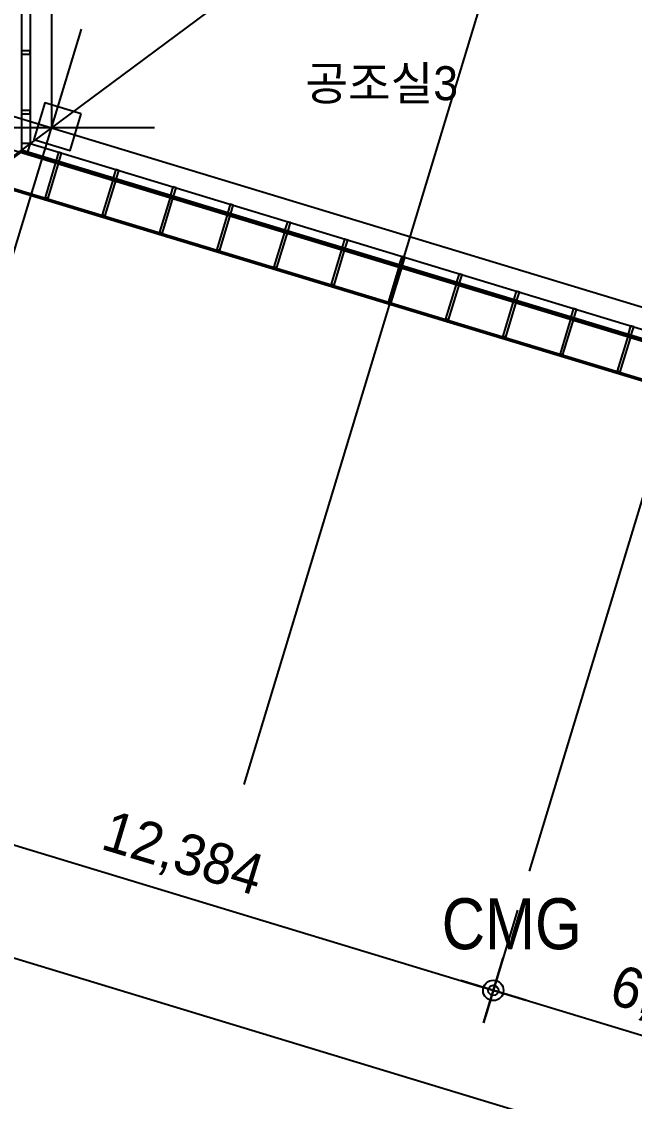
# Model space of a CAD drawing. Header units: metres. Extents: x 630750 to 860239, y 578133 to 726633.
# Drawn here: x 678954 to 690229, y 609222 to 629077 of the extents above; entities that cross this region are included whole.
import ezdxf

# ---------------------------------------------------------------- set-up
doc = ezdxf.new("R2010")
doc.units = ezdxf.units.M
doc.header["$LTSCALE"] = 300
doc.layers.get('Defpoints').update_dxf_attribs({"color": 8})
for name, color, linetype in [('A-CEN-1', 1, 'Continuous'), ('A-CON', 2, 'Continuous'), ('A-DIM', 7, 'Continuous'), ('A-TXT', 3, 'Continuous'), ('A-TXT-S', 3, 'Continuous'), ('A-WIN-GLASS', 4, 'Continuous'), ('DIM', 7, 'Continuous'), ('외장그레이팅', 4, 'Continuous'), ('프레임', 5, 'Continuous')]:
    doc.layers.add(name, color=color, linetype=linetype)
doc.styles.add('TEXT(돋음)', font='')
doc.styles.add('돋움', font='')
doc.styles.get('TEXT(돋음)').set_extended_font_data('Dotum')
doc.styles.get('돋움').set_extended_font_data('Dotum')
doc.dimstyles.new('DIM250', dxfattribs={"dimscale": 250, "dimtxt": 3, "dimasz": 1, "dimexe": 2, "dimexo": 3, "dimgap": 1, "dimtad": 1, "dimdec": 0, "dimzin": 0, "dimdsep": 46, "dimlunit": 6, "dimtxsty": 'TEXT(돋음)', "dimblk": 'Z_DOT', "dimcen": 2.5, "dimdle": 2, "dimclrd": 256, "dimclre": 256, "dimclrt": 3, "dimadec": 0, "dimazin": 0, "dimtfac": 1, "dimtdec": 0, "dimtix": 1, "dimtmove": 2, "dimatfit": 3, "dimldrblk": 'Z_DOT', "dimfxl": 1, "dimtolj": 1, "dimtzin": 0, "dimarcsym": 0})

# ---------------------------------------------------------------- blocks, each defined once
blk = doc.blocks.new('Z_DOT')
at = {"layer": 'DIM', "color": 7}
for p, q in [((0, -2.5), (0, 2.5)), ((-2.5, 0), (2.5, 0))]:
    blk.add_line(p, q, dxfattribs=at)
for radius in [0.75, 0.375]:
    blk.add_circle((0, 0), radius, dxfattribs=at)
blk = doc.blocks.new('*D94')
at = {"layer": 'A-DIM', "lineweight": -2, "transparency": 16777216}
for p, q in [((676229, 616332), (675060, 612478)), ((675444, 612884), (730165, 596280)), ((731428, 599582), (730259, 595729))]:
    blk.add_line(p, q, dxfattribs=at)
at = {"layer": 'Defpoints', "color": 0, "transparency": 16777216}
for p in [(676447, 617049), (731646, 600300), (730404, 596207)]:
    blk.add_point(p, dxfattribs=at)
at = {"layer": 'A-DIM', "lineweight": -2, "transparency": 16777216, "xscale": 250, "yscale": 250, "zscale": 250}
for p, rotation in [((675205, 612957), 163.1200000135865), ((730404, 596207), 343.1200000135865)]:
    blk.add_blockref('Z_DOT', p, dxfattribs=dict(at, rotation=rotation))
at = {"layer": 'A-DIM', "color": 3, "transparency": 16777216, "insert": (703007, 605250), "char_height": 750, "attachment_point": 5, "rotation": 343.12, "style": 'TEXT(돋음)'}
blk.add_mtext('\\A1;57,684', dxfattribs=at)
blk = doc.blocks.new('*D98')
at = {"layer": 'A-DIM', "lineweight": -2, "transparency": 16777216}
for p, q in [((676229, 616332), (675637, 614381)), ((676021, 614787), (687394, 611336)), ((688080, 612736), (687488, 610785))]:
    blk.add_line(p, q, dxfattribs=at)
at = {"layer": 'Defpoints', "color": 0, "transparency": 16777216}
for p in [(676447, 617049), (688298, 613453), (687633, 611263)]:
    blk.add_point(p, dxfattribs=at)
at = {"layer": 'A-DIM', "lineweight": -2, "transparency": 16777216, "xscale": 250, "yscale": 250, "zscale": 250}
for p, rotation in [((675782, 614859), 163.12), ((687633, 611263), 343.12)]:
    blk.add_blockref('Z_DOT', p, dxfattribs=dict(at, rotation=rotation))
at = {"layer": 'A-DIM', "color": 3, "transparency": 16777216, "insert": (681910, 613729), "char_height": 750, "attachment_point": 5, "rotation": 343.12, "style": 'TEXT(돋음)'}
blk.add_mtext('\\A1;12,384', dxfattribs=at)
blk = doc.blocks.new('*D100')
at = {"layer": 'A-DIM', "lineweight": -2, "transparency": 16777216}
for p, q in [((688080, 612736), (687488, 610785)), ((687873, 611191), (693709, 609419)), ((694396, 610819), (693804, 608868))]:
    blk.add_line(p, q, dxfattribs=at)
at = {"layer": 'Defpoints', "color": 0, "transparency": 16777216}
for p in [(688298, 613453), (694613, 611537), (693949, 609347)]:
    blk.add_point(p, dxfattribs=at)
at = {"layer": 'A-DIM', "lineweight": -2, "transparency": 16777216, "xscale": 250, "yscale": 250, "zscale": 250}
for p, rotation in [((687633, 611263), 163.1199999999947), ((693949, 609347), 343.1199999999948)]:
    blk.add_blockref('Z_DOT', p, dxfattribs=dict(at, rotation=rotation))
at = {"layer": 'A-DIM', "color": 3, "transparency": 16777216, "insert": (690994, 610973), "char_height": 750, "attachment_point": 5, "rotation": 343.12, "style": 'TEXT(돋음)'}
blk.add_mtext('\\A1;6,600', dxfattribs=at)

msp = doc.modelspace()

# ---------------------------------------------------------------- linework, layer by layer
at = {"layer": 'A-CEN-1', "linetype": 'Continuous'}
for p, q in [((679504.405, 706258.824, 0), (679504.405, 627125.804, 0)), ((688297.68, 613453.445, 0), (696754.173, 641322.011, 0)), ((697725.205, 640638.038, 0), (677983.605, 625998.004, 0)), ((683046.404, 615046.903, 0), (689354.173, 635834.298, 0)), ((676446.828, 617049.491, 0), (680054.173, 628937.576, 0)), ((678675.517, 627377.323, 0), (736463.33, 609842.075, 0)), ((681397.752, 627125.804, 0), (657202.595, 627125.804, 0)), ((678501.296, 626803.174, 0), (736289.109, 609267.926, 0))]:
    msp.add_line(p, q, dxfattribs=at)
at = {"layer": 'A-CON', "elevation": 0}
msp.add_lwpolyline([(680051.164, 627377.903), (679381.323, 627581.161), (679178.065, 626911.32), (679847.906, 626708.062)], close=True, dxfattribs=at)
at = {"layer": 'A-WIN-GLASS'}
for p, q in [((678954.406, 665462.343, 0), (678954.406, 626717.931, 0)), ((679110.41, 626833.618, 0), (678954.406, 626833.618, 0)), ((679110.41, 626833.618, 0), (679065.112, 626684.338, 0)), ((678930.406, 626700.133, 0), (735526.737, 609526.43, 0)), ((678954.406, 626717.931, 0), (735502.737, 609558.793, 0))]:
    msp.add_line(p, q, dxfattribs=at)
at = {"layer": 'A-WIN-GLASS', "color": 9}
for p, q in [((679110.406, 665251.982, 0), (679110.406, 626833.618, 0)), ((679110.406, 626833.618, 0), (735346.737, 609769.154, 0))]:
    msp.add_line(p, q, dxfattribs=at)
at = {"layer": 'A-WIN-GLASS', "elevation": 0}
for points in [[(678954.406, 628540.236), (678954.406, 628480.236), (679110.406, 628480.236), (679110.406, 628540.236)], [(678954.406, 627440.236), (678954.406, 627380.236), (679110.406, 627380.236), (679110.406, 627440.236)], [(679588.176, 626525.618), (679645.59, 626508.196), (679690.888, 626657.475), (679633.473, 626674.897)], [(680640.782, 626206.213), (680698.197, 626188.791), (680743.494, 626338.07), (680686.079, 626355.492)], [(681693.389, 625886.808), (681750.803, 625869.386), (681796.101, 626018.665), (681738.686, 626036.087)], [(682745.995, 625567.403), (682803.41, 625549.981), (682848.707, 625699.26), (682791.292, 625716.682)], [(683798.602, 625247.998), (683856.016, 625230.576), (683901.314, 625379.855), (683843.899, 625397.277)], [(684851.208, 624928.593), (684908.623, 624911.171), (684953.92, 625060.45), (684896.505, 625077.872)], [(685903.815, 624609.188), (685961.229, 624591.766), (686006.527, 624741.045), (685949.112, 624758.467)], [(686956.421, 624289.783), (687013.836, 624272.361), (687059.133, 624421.64), (687001.718, 624439.062)], [(688009.028, 623970.378), (688066.442, 623952.956), (688111.74, 624102.235), (688054.325, 624119.657)], [(689061.634, 623650.973), (689119.049, 623633.551), (689164.346, 623782.83), (689106.931, 623800.252)], [(690114.241, 623331.568), (690171.655, 623314.146), (690216.953, 623463.425), (690159.538, 623480.847)]]:
    msp.add_lwpolyline(points, close=True, dxfattribs=at)
at = {"layer": '외장그레이팅'}
for p, q in [((678204.388, 626161.738, 0), (736252.72, 608547.437, 0)), ((678234.388, 626183.985, 0), (736261.431, 608576.144, 0)), ((679410.705, 625837.492, 0), (679399.09, 625799.215, 0)), ((680463.311, 625518.087, 0), (680451.697, 625479.81, 0)), ((681515.918, 625198.682, 0), (681504.303, 625160.405, 0)), ((682568.524, 624879.277, 0), (682556.91, 624841, 0)), ((683621.131, 624559.872, 0), (683609.516, 624521.595, 0)), ((684673.737, 624240.467, 0), (684662.123, 624202.19, 0)), ((685726.344, 623921.062, 0), (685714.729, 623882.785, 0)), ((686778.95, 623601.657, 0), (686767.336, 623563.38, 0)), ((687831.557, 623282.252, 0), (687819.942, 623243.975, 0)), ((688884.163, 622962.847, 0), (688872.549, 622924.57, 0)), ((689936.77, 622643.442, 0), (689925.155, 622605.165, 0))]:
    msp.add_line(p, q, dxfattribs=at)
at = {"layer": '프레임'}
for p, q in [((678957.197, 626688.883, 0), (678264.173, 626174.947, 0)), ((678957.197, 626688.883, 0), (678274.173, 626182.363, 0)), ((679585.974, 626501.192, 0), (679386.782, 625844.751, 0)), ((679585.974, 626501.192, 0), (679386.782, 625844.751, 0)), ((679585.974, 626501.192, 0), (679386.782, 625844.751, 0)), ((679633.82, 626486.674, 0), (679434.628, 625830.232, 0)), ((679633.82, 626486.674, 0), (679434.628, 625830.232, 0)), ((679633.82, 626486.674, 0), (679434.628, 625830.232, 0)), ((680638.581, 626181.787, 0), (680439.389, 625525.346, 0)), ((680638.581, 626181.787, 0), (680439.389, 625525.346, 0)), ((680638.581, 626181.787, 0), (680439.389, 625525.346, 0)), ((680686.426, 626167.269, 0), (680487.234, 625510.827, 0)), ((680686.426, 626167.269, 0), (680487.234, 625510.827, 0)), ((680686.426, 626167.269, 0), (680487.234, 625510.827, 0)), ((679434.628, 625830.232, 0), (679386.782, 625844.751, 0)), ((679434.628, 625830.232, 0), (679386.782, 625844.751, 0)), ((681691.187, 625862.382, 0), (681491.995, 625205.941, 0)), ((681691.187, 625862.382, 0), (681491.995, 625205.941, 0)), ((681691.187, 625862.382, 0), (681491.995, 625205.941, 0)), ((681739.033, 625847.864, 0), (681539.841, 625191.422, 0)), ((681739.033, 625847.864, 0), (681539.841, 625191.422, 0)), ((681739.033, 625847.864, 0), (681539.841, 625191.422, 0)), ((680487.234, 625510.827, 0), (680439.389, 625525.346, 0)), ((680487.234, 625510.827, 0), (680439.389, 625525.346, 0)), ((682743.794, 625542.977, 0), (682544.602, 624886.536, 0)), ((682743.794, 625542.977, 0), (682544.602, 624886.536, 0)), ((682743.794, 625542.977, 0), (682544.602, 624886.536, 0)), ((682791.639, 625528.459, 0), (682592.447, 624872.017, 0)), ((682791.639, 625528.459, 0), (682592.447, 624872.017, 0)), ((682791.639, 625528.459, 0), (682592.447, 624872.017, 0)), ((681539.841, 625191.422, 0), (681491.995, 625205.941, 0)), ((681539.841, 625191.422, 0), (681491.995, 625205.941, 0)), ((683796.4, 625223.572, 0), (683597.208, 624567.131, 0)), ((683796.4, 625223.572, 0), (683597.208, 624567.131, 0)), ((683796.4, 625223.572, 0), (683597.208, 624567.131, 0)), ((683844.246, 625209.054, 0), (683645.054, 624552.612, 0)), ((683844.246, 625209.054, 0), (683645.054, 624552.612, 0)), ((683844.246, 625209.054, 0), (683645.054, 624552.612, 0)), ((682592.447, 624872.017, 0), (682544.602, 624886.536, 0)), ((682592.447, 624872.017, 0), (682544.602, 624886.536, 0)), ((684849.007, 624904.167, 0), (684649.815, 624247.726, 0)), ((684849.007, 624904.167, 0), (684649.815, 624247.726, 0)), ((684849.007, 624904.167, 0), (684649.815, 624247.726, 0)), ((684896.852, 624889.649, 0), (684697.66, 624233.207, 0)), ((684896.852, 624889.649, 0), (684697.66, 624233.207, 0)), ((684896.852, 624889.649, 0), (684697.66, 624233.207, 0)), ((683645.054, 624552.612, 0), (683597.208, 624567.131, 0)), ((683645.054, 624552.612, 0), (683597.208, 624567.131, 0)), ((685901.613, 624584.762, 0), (685702.421, 623928.321, 0)), ((685901.613, 624584.762, 0), (685702.421, 623928.321, 0)), ((685901.613, 624584.762, 0), (685702.421, 623928.321, 0)), ((685949.459, 624570.244, 0), (685750.267, 623913.802, 0)), ((685949.459, 624570.244, 0), (685750.267, 623913.802, 0)), ((685949.459, 624570.244, 0), (685750.267, 623913.802, 0)), ((684697.66, 624233.207, 0), (684649.815, 624247.726, 0)), ((684697.66, 624233.207, 0), (684649.815, 624247.726, 0)), ((686954.22, 624265.357, 0), (686755.028, 623608.916, 0)), ((686954.22, 624265.357, 0), (686755.028, 623608.916, 0)), ((686954.22, 624265.357, 0), (686755.028, 623608.916, 0)), ((687002.065, 624250.839, 0), (686802.873, 623594.397, 0)), ((687002.065, 624250.839, 0), (686802.873, 623594.397, 0)), ((687002.065, 624250.839, 0), (686802.873, 623594.397, 0)), ((685750.267, 623913.802, 0), (685702.421, 623928.321, 0)), ((685750.267, 623913.802, 0), (685702.421, 623928.321, 0)), ((688006.826, 623945.952, 0), (687807.634, 623289.511, 0)), ((688006.826, 623945.952, 0), (687807.634, 623289.511, 0)), ((688006.826, 623945.952, 0), (687807.634, 623289.511, 0)), ((688054.672, 623931.434, 0), (687855.48, 623274.992, 0)), ((688054.672, 623931.434, 0), (687855.48, 623274.992, 0)), ((688054.672, 623931.434, 0), (687855.48, 623274.992, 0)), ((686802.873, 623594.397, 0), (686755.028, 623608.916, 0)), ((686802.873, 623594.397, 0), (686755.028, 623608.916, 0)), ((689059.433, 623626.547, 0), (688860.241, 622970.106, 0)), ((689059.433, 623626.547, 0), (688860.241, 622970.106, 0)), ((689059.433, 623626.547, 0), (688860.241, 622970.106, 0)), ((689107.278, 623612.029, 0), (688908.086, 622955.587, 0)), ((689107.278, 623612.029, 0), (688908.086, 622955.587, 0)), ((689107.278, 623612.029, 0), (688908.086, 622955.587, 0)), ((687855.48, 623274.992, 0), (687807.634, 623289.511, 0)), ((687855.48, 623274.992, 0), (687807.634, 623289.511, 0)), ((690112.039, 623307.142, 0), (689912.847, 622650.701, 0)), ((690112.039, 623307.142, 0), (689912.847, 622650.701, 0)), ((690112.039, 623307.142, 0), (689912.847, 622650.701, 0)), ((690159.885, 623292.624, 0), (689960.693, 622636.182, 0)), ((690159.885, 623292.624, 0), (689960.693, 622636.182, 0)), ((690159.885, 623292.624, 0), (689960.693, 622636.182, 0)), ((688908.086, 622955.587, 0), (688860.241, 622970.106, 0)), ((688908.086, 622955.587, 0), (688860.241, 622970.106, 0)), ((689960.693, 622636.182, 0), (689912.847, 622650.701, 0)), ((689960.693, 622636.182, 0), (689912.847, 622650.701, 0))]:
    msp.add_line(p, q, dxfattribs=at)

# ---------------------------------------------------------------- texts
at = {"layer": 'A-TXT', "color": 3, "style": '돋움'}
for s in ['공조실', '공조실3']:
    msp.add_text(s, height=625, rotation=0.0000064, dxfattribs=at).set_placement((684176.219, 627631.391, 0))
at = {"layer": 'A-TXT-S', "color": 3, "style": '돋움', "width": 0.9}
msp.add_text('CMG', height=937.5, rotation=0.0000064, dxfattribs=at).set_placement((686683.854, 612019.547, 0))

# ---------------------------------------------------------------- dimensions: what is measured, and where the dimension line sits
at = {"layer": 'A-DIM'}
for p1, p2, distance, picture, middle in [((676446.828, 617049.491, 0), (731645.929, 600299.767, 0), -4276.955, '*D94', (703007.095, 605249.644, 0)), ((676446.833, 617049.495, 0), (688297.684, 613453.449, 0), -2288.706, '*D98', (681910.299, 613729.073, 0))]:
    dim = msp.add_aligned_dim(p1=p1, p2=p2, distance=distance, dimstyle='DIM250', override={"dimfxl": 2}, dxfattribs=at)
    dim.commit()
    dim.dimension.update_dxf_attribs({"geometry": picture, "text_midpoint": middle})
dim = msp.add_aligned_dim(p1=(688297.936, 613453.448, 0), p2=(694613.344, 611537.088, 0), distance=-2288.875, dimstyle='DIM250', dxfattribs=at)
dim.commit()
dim.dimension.update_dxf_attribs({"geometry": '*D100', "text_midpoint": (690993.631, 610972.707, 0)})

doc.saveas('drawing.dxf')
